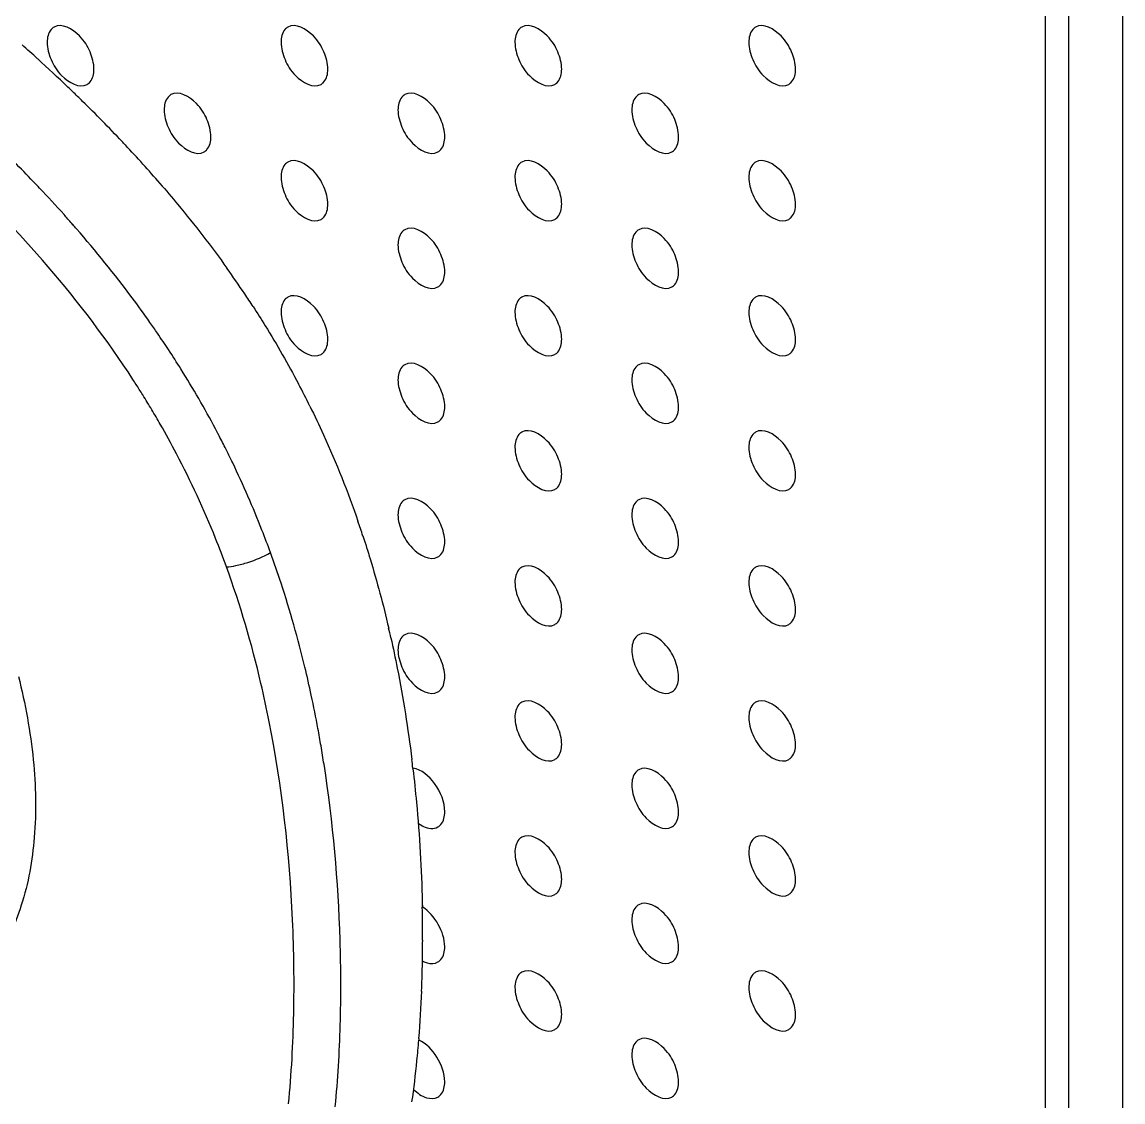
# Model space of a CAD drawing. Header units: millimetres. Extents: x 0 to 1189, y 0 to 841.
# Drawn here: x 181.34 to 214.63, y 343.89 to 376.54 of the extents above; entities that cross this region are included whole.
import ezdxf

# ---------------------------------------------------------------- set-up
doc = ezdxf.new("R2010")
doc.units = ezdxf.units.MM
doc.header["$LTSCALE"] = 65.395
doc.layers.get('0').update_dxf_attribs({"linetype": 'CONTINUOUS'})
doc.layers.add('AXIS', color=7, linetype='CONTINUOUS')
doc.layers.add('SURFACES', color=7, linetype='CONTINUOUS')

msp = doc.modelspace()

# ---------------------------------------------------------------- linework, layer by layer
at = {"color": 7, "linetype": 'Continuous'}
for p, q in [((212.291, 225.46), (212.291, 500.621)), ((193.159, 353.975), (193.161, 353.959)), ((193.161, 353.974), (193.163, 353.958)), ((193.442, 349.92), (193.444, 349.783)), ((193.444, 349.919), (193.447, 349.781)), ((193.344, 345.808), (193.339, 345.757)), ((193.344, 345.808), (193.34, 345.756))]:
    msp.add_line(p, q, dxfattribs=at)
at = {"color": 9, "linetype": 'Continuous'}
for p, q in [((181.694, 371.705), (181.684, 371.716)), ((181.695, 371.708), (181.685, 371.718)), ((182.884, 370.407), (182.849, 370.446)), ((182.885, 370.41), (182.851, 370.449))]:
    msp.add_line(p, q, dxfattribs=at)
at = {"color": 7, "linetype": 'Continuous'}
for centre, radius, start, end in [((144.943, 334.93), 54.769, 47.6819, 48.3474), ((147.148, 337.348), 51.497, 46.2925, 47.6846), ((149.249, 339.566), 48.442, 46.0509, 46.2765), ((149.99, 340.333), 47.375, 45.5333, 46.0518), ((151.746, 342.114), 44.874, 43.3805, 45.5409), ((153.683, 343.972), 42.19, 43.143, 43.3538), ((154.982, 345.181), 40.416, 40.9329, 43.1513), ((161.677, 350.626), 31.781, 33.8365, 35.541), ((162.157, 350.949), 31.203, 32.9818, 33.8336), ((163.838, 351.945), 29.248, 26.3457, 27.8425), ((162.176, 351.315), 31.025, 18.1894, 19.054), ((158.457, 350.292), 34.884, 12.6335, 13.1309), ((151.217, 349.067), 42.23, 6.6733, 7.0418), ((148.742, 348.856), 44.714, 359.9064, 1.1857), ((150.345, 348.849), 43.112, 358.8652, 359.9114), ((152.979, 348.797), 40.477, 357.7927, 358.8657), ((156.459, 348.658), 36.995, 355.581, 357.7994), ((160.785, 348.342), 32.657, 354.365, 355.4595), ((163.861, 348.033), 29.565, 351.9362, 354.3741)]:
    msp.add_arc(centre, radius, start, end, dxfattribs=at)
at = {"color": 9, "linetype": 'Continuous'}
for centre, radius, start, end in [((149.812, 341.184), 44.139, 43.7712, 44.8502), ((151.013, 342.34), 42.472, 43.3934, 43.7466), ((152.482, 343.716), 40.459, 41.8648, 43.406), ((153.606, 344.726), 38.948, 41.3339, 41.8614), ((154.114, 345.174), 38.27, 41.0205, 41.255), ((159.205, 349.192), 31.782, 34.3638, 35.0857), ((159.483, 349.381), 31.445, 33.2763, 34.3646), ((160.242, 349.856), 29.156, 32.2926, 33.0014), ((160.483, 350.008), 28.871, 31.9009, 32.2921), ((160.818, 350.216), 28.477, 30.846, 31.9025), ((161.297, 350.502), 27.92, 29.807, 30.8454), ((161.362, 350.54), 27.844, 27.7013, 29.8057), ((161.065, 350.369), 29.58, 27.623, 27.9588), ((161.13, 350.403), 29.507, 26.7237, 27.6233), ((161.303, 350.49), 29.313, 25.7122, 26.724), ((159.898, 349.953), 30.818, 18.1899, 20.0087), ((154.456, 348.535), 36.445, 10.5017, 12.1157), ((153.138, 348.287), 37.786, 9.7018, 10.5063), ((152.149, 348.118), 38.789, 8.8657, 9.7016)]:
    msp.add_arc(centre, radius, start, end, dxfattribs=at)
for points, knots in [([(184.694, 365.736), (183.92, 366.928), (182.227, 369.158), (180.288, 371.172), (179.298, 372.117)], [0, 0, 0, 0, 0.509246, 1, 1, 1, 1]), ([(185.212, 367.46), (185.037, 367.709), (184.333, 368.682), (183.576, 369.616), (182.988, 370.292)], [0, 0, 0, 0, 0.253695, 1, 1, 1, 1]), ([(187.193, 364.237), (186.866, 364.853), (186.401, 365.659), (185.9, 366.441), (185.773, 366.635)], [0, 0, 0, 0, 0.750671, 1, 1, 1, 1]), ([(187.524, 360.066), (187.419, 360.355), (186.974, 361.519), (186.45, 362.653), (186.014, 363.484)], [0, 0, 0, 0, 0.247239, 1, 1, 1, 1]), ([(188.855, 360.497), (188.773, 360.725), (188.426, 361.642), (188.034, 362.542), (187.714, 363.208)], [0, 0, 0, 0, 0.247075, 1, 1, 1, 1]), ([(187.524, 360.066), (187.618, 360.069), (187.838, 360.104), (188.29, 360.229), (188.641, 360.373), (188.855, 360.497)], [0, 0, 0, 0, 0.200193, 0.471552, 1, 1, 1, 1]), ([(188.818, 355.383), (188.741, 355.771), (188.4, 357.355), (187.944, 358.915), (187.524, 360.066)], [0, 0, 0, 0, 0.243958, 1, 1, 1, 1]), ([(190.089, 356.184), (190.028, 356.469), (189.768, 357.61), (189.45, 358.738), (189.175, 359.573)], [0, 0, 0, 0, 0.248759, 1, 1, 1, 1]), ([(181.234, 356.753), (181.443, 355.924), (181.74, 354.31), (181.793, 351.966), (181.427, 349.887), (180.873, 348.671), (180.53, 348.156)], [0, 0, 0, 0, 0.289689, 0.554182, 0.790349, 1, 1, 1, 1]), ([(189.402, 343.827), (189.49, 344.733), (189.591, 346.591), (189.539, 350.459), (189.208, 353.412), (188.818, 355.383)], [0, 0, 0, 0, 0.235393, 0.480481, 1, 1, 1, 1]), ([(190.813, 343.743), (190.893, 344.562), (190.991, 346.242), (190.984, 349.703), (190.749, 352.339), (190.475, 354.096)], [0, 0, 0, 0, 0.237858, 0.485932, 1, 1, 1, 1])]:
    msp.add_open_spline(points, degree=3, knots=knots, dxfattribs=at)
at = {"color": 7, "linetype": 'Continuous'}
for points, knots in [([(185.515, 371.66), (185.696, 371.451), (186.4, 370.621), (187.066, 369.76), (187.538, 369.1)], [0, 0, 0, 0, 0.254601, 1, 1, 1, 1]), ([(188.331, 367.935), (188.455, 367.744), (188.937, 366.983), (189.386, 366.2), (189.7, 365.605)], [0, 0, 0, 0, 0.253075, 1, 1, 1, 1]), ([(190.048, 364.925), (190.189, 364.64), (190.729, 363.503), (191.195, 362.332), (191.501, 361.444)], [0, 0, 0, 0, 0.252828, 1, 1, 1, 1]), ([(191.651, 361), (191.726, 360.77), (192.017, 359.851), (192.265, 358.919), (192.429, 358.217)], [0, 0, 0, 0, 0.251191, 1, 1, 1, 1]), ([(192.496, 357.921), (192.565, 357.616), (192.821, 356.399), (193.014, 355.168), (193.129, 354.244)], [0, 0, 0, 0, 0.2514, 1, 1, 1, 1]), ([(193.163, 353.958), (193.202, 353.62), (193.343, 352.277), (193.42, 350.928), (193.444, 349.919)], [0, 0, 0, 0, 0.25276, 1, 1, 1, 1])]:
    msp.add_open_spline(points, degree=3, knots=knots, dxfattribs=at)
at = {"layer": 'AXIS', "color": 7, "linetype": 'Continuous'}
for points, knots in [([(183.519, 375.112), (183.519, 375.291), (183.412, 375.666), (183.1, 376.192), (182.546, 376.523), (182.311, 376.386)], [0, 0, 0, 0, 0.277753, 0.577543, 1, 1, 1, 1]), ([(190.59, 375.112), (190.59, 375.291), (190.483, 375.666), (190.171, 376.192), (189.617, 376.523), (189.382, 376.386)], [0, 0, 0, 0, 0.277753, 0.577543, 1, 1, 1, 1]), ([(197.661, 375.112), (197.661, 375.291), (197.555, 375.666), (197.242, 376.192), (196.688, 376.523), (196.453, 376.386)], [0, 0, 0, 0, 0.277753, 0.577543, 1, 1, 1, 1]), ([(204.732, 375.112), (204.732, 375.291), (204.626, 375.666), (204.313, 376.192), (203.759, 376.523), (203.524, 376.386)], [0, 0, 0, 0, 0.277753, 0.577543, 1, 1, 1, 1]), ([(182.311, 376.386), (182.278, 376.367), (182.143, 376.253), (182.104, 376.063), (182.104, 375.929)], [0, 0, 0, 0, 0.220867, 1, 1, 1, 1]), ([(189.382, 376.386), (189.349, 376.367), (189.214, 376.254), (189.175, 376.063), (189.175, 375.929)], [0, 0, 0, 0, 0.220867, 1, 1, 1, 1]), ([(196.453, 376.386), (196.42, 376.367), (196.286, 376.254), (196.247, 376.063), (196.247, 375.929)], [0, 0, 0, 0, 0.220867, 1, 1, 1, 1]), ([(203.524, 376.386), (203.491, 376.367), (203.357, 376.254), (203.318, 376.063), (203.318, 375.929)], [0, 0, 0, 0, 0.220867, 1, 1, 1, 1]), ([(182.104, 375.929), (182.104, 375.75), (182.211, 375.375), (182.523, 374.849), (183.077, 374.518), (183.312, 374.655)], [0, 0, 0, 0, 0.277753, 0.577543, 1, 1, 1, 1]), ([(189.175, 375.929), (189.175, 375.75), (189.282, 375.375), (189.594, 374.849), (190.148, 374.518), (190.383, 374.655)], [0, 0, 0, 0, 0.277753, 0.577543, 1, 1, 1, 1]), ([(196.247, 375.929), (196.247, 375.75), (196.353, 375.375), (196.665, 374.849), (197.219, 374.518), (197.454, 374.655)], [0, 0, 0, 0, 0.277753, 0.577543, 1, 1, 1, 1]), ([(203.318, 375.929), (203.318, 375.75), (203.424, 375.375), (203.736, 374.849), (204.29, 374.518), (204.525, 374.655)], [0, 0, 0, 0, 0.277753, 0.577543, 1, 1, 1, 1]), ([(183.312, 374.655), (183.345, 374.674), (183.48, 374.787), (183.519, 374.978), (183.519, 375.112)], [0, 0, 0, 0, 0.220867, 1, 1, 1, 1]), ([(190.383, 374.655), (190.416, 374.674), (190.551, 374.787), (190.59, 374.978), (190.59, 375.112)], [0, 0, 0, 0, 0.220867, 1, 1, 1, 1]), ([(197.454, 374.655), (197.487, 374.674), (197.622, 374.788), (197.661, 374.978), (197.661, 375.112)], [0, 0, 0, 0, 0.220867, 1, 1, 1, 1]), ([(204.525, 374.655), (204.558, 374.674), (204.693, 374.788), (204.732, 374.978), (204.732, 375.112)], [0, 0, 0, 0, 0.220867, 1, 1, 1, 1]), ([(185.846, 374.345), (185.813, 374.326), (185.679, 374.212), (185.64, 374.022), (185.64, 373.887)], [0, 0, 0, 0, 0.220867, 1, 1, 1, 1]), ([(187.054, 373.071), (187.054, 373.25), (186.948, 373.625), (186.635, 374.151), (186.081, 374.481), (185.846, 374.345)], [0, 0, 0, 0, 0.277753, 0.577543, 1, 1, 1, 1]), ([(192.917, 374.345), (192.885, 374.326), (192.75, 374.212), (192.711, 374.022), (192.711, 373.888)], [0, 0, 0, 0, 0.220867, 1, 1, 1, 1]), ([(194.125, 373.071), (194.125, 373.25), (194.019, 373.625), (193.706, 374.151), (193.153, 374.482), (192.917, 374.345)], [0, 0, 0, 0, 0.277753, 0.577543, 1, 1, 1, 1]), ([(199.988, 374.345), (199.956, 374.326), (199.821, 374.212), (199.782, 374.022), (199.782, 373.888)], [0, 0, 0, 0, 0.220867, 1, 1, 1, 1]), ([(201.196, 373.071), (201.196, 373.25), (201.09, 373.625), (200.777, 374.151), (200.224, 374.482), (199.988, 374.345)], [0, 0, 0, 0, 0.277753, 0.577543, 1, 1, 1, 1]), ([(185.64, 373.887), (185.64, 373.709), (185.746, 373.334), (186.059, 372.808), (186.613, 372.477), (186.848, 372.614)], [0, 0, 0, 0, 0.277753, 0.577543, 1, 1, 1, 1]), ([(192.711, 373.888), (192.711, 373.709), (192.817, 373.334), (193.13, 372.808), (193.684, 372.477), (193.919, 372.614)], [0, 0, 0, 0, 0.277753, 0.577543, 1, 1, 1, 1]), ([(199.782, 373.888), (199.782, 373.709), (199.888, 373.334), (200.201, 372.808), (200.755, 372.477), (200.99, 372.614)], [0, 0, 0, 0, 0.277753, 0.577543, 1, 1, 1, 1]), ([(186.848, 372.614), (186.881, 372.633), (187.015, 372.746), (187.054, 372.937), (187.054, 373.071)], [0, 0, 0, 0, 0.220867, 1, 1, 1, 1]), ([(193.919, 372.614), (193.952, 372.633), (194.086, 372.746), (194.125, 372.937), (194.125, 373.071)], [0, 0, 0, 0, 0.220867, 1, 1, 1, 1]), ([(200.99, 372.614), (201.023, 372.633), (201.157, 372.746), (201.196, 372.937), (201.196, 373.071)], [0, 0, 0, 0, 0.220867, 1, 1, 1, 1]), ([(189.382, 372.304), (189.349, 372.285), (189.214, 372.171), (189.175, 371.98), (189.175, 371.846)], [0, 0, 0, 0, 0.220867, 1, 1, 1, 1]), ([(190.59, 371.03), (190.59, 371.209), (190.483, 371.583), (190.171, 372.11), (189.617, 372.44), (189.382, 372.304)], [0, 0, 0, 0, 0.277753, 0.577543, 1, 1, 1, 1]), ([(196.453, 372.304), (196.42, 372.285), (196.286, 372.171), (196.247, 371.98), (196.247, 371.846)], [0, 0, 0, 0, 0.220867, 1, 1, 1, 1]), ([(197.661, 371.03), (197.661, 371.209), (197.555, 371.583), (197.242, 372.11), (196.688, 372.44), (196.453, 372.304)], [0, 0, 0, 0, 0.277753, 0.577543, 1, 1, 1, 1]), ([(203.524, 372.304), (203.491, 372.285), (203.357, 372.171), (203.318, 371.98), (203.318, 371.846)], [0, 0, 0, 0, 0.220867, 1, 1, 1, 1]), ([(204.732, 371.03), (204.732, 371.209), (204.626, 371.583), (204.313, 372.11), (203.759, 372.44), (203.524, 372.304)], [0, 0, 0, 0, 0.277753, 0.577543, 1, 1, 1, 1]), ([(189.175, 371.846), (189.175, 371.667), (189.282, 371.293), (189.594, 370.766), (190.148, 370.436), (190.383, 370.572)], [0, 0, 0, 0, 0.277753, 0.577543, 1, 1, 1, 1]), ([(196.247, 371.846), (196.247, 371.668), (196.353, 371.293), (196.665, 370.766), (197.219, 370.436), (197.454, 370.572)], [0, 0, 0, 0, 0.277753, 0.577543, 1, 1, 1, 1]), ([(203.318, 371.846), (203.318, 371.668), (203.424, 371.293), (203.736, 370.766), (204.29, 370.436), (204.525, 370.573)], [0, 0, 0, 0, 0.277753, 0.577543, 1, 1, 1, 1]), ([(190.383, 370.572), (190.416, 370.591), (190.551, 370.705), (190.59, 370.896), (190.59, 371.03)], [0, 0, 0, 0, 0.220867, 1, 1, 1, 1]), ([(197.454, 370.572), (197.487, 370.592), (197.622, 370.705), (197.661, 370.896), (197.661, 371.03)], [0, 0, 0, 0, 0.220867, 1, 1, 1, 1]), ([(204.525, 370.573), (204.558, 370.592), (204.693, 370.705), (204.732, 370.896), (204.732, 371.03)], [0, 0, 0, 0, 0.220867, 1, 1, 1, 1]), ([(192.917, 370.262), (192.885, 370.243), (192.75, 370.13), (192.711, 369.939), (192.711, 369.805)], [0, 0, 0, 0, 0.220867, 1, 1, 1, 1]), ([(194.125, 368.989), (194.125, 369.167), (194.019, 369.542), (193.706, 370.068), (193.153, 370.399), (192.917, 370.262)], [0, 0, 0, 0, 0.277753, 0.577543, 1, 1, 1, 1]), ([(199.988, 370.262), (199.956, 370.243), (199.821, 370.13), (199.782, 369.939), (199.782, 369.805)], [0, 0, 0, 0, 0.220867, 1, 1, 1, 1]), ([(201.196, 368.989), (201.196, 369.167), (201.09, 369.542), (200.777, 370.069), (200.224, 370.399), (199.988, 370.262)], [0, 0, 0, 0, 0.277753, 0.577543, 1, 1, 1, 1]), ([(192.711, 369.805), (192.711, 369.626), (192.817, 369.251), (193.13, 368.725), (193.684, 368.395), (193.919, 368.531)], [0, 0, 0, 0, 0.277753, 0.577543, 1, 1, 1, 1]), ([(199.782, 369.805), (199.782, 369.626), (199.888, 369.252), (200.201, 368.725), (200.755, 368.395), (200.99, 368.531)], [0, 0, 0, 0, 0.277753, 0.577543, 1, 1, 1, 1]), ([(193.919, 368.531), (193.952, 368.55), (194.086, 368.664), (194.125, 368.854), (194.125, 368.989)], [0, 0, 0, 0, 0.220867, 1, 1, 1, 1]), ([(200.99, 368.531), (201.023, 368.55), (201.157, 368.664), (201.196, 368.854), (201.196, 368.989)], [0, 0, 0, 0, 0.220867, 1, 1, 1, 1]), ([(189.382, 368.221), (189.349, 368.202), (189.214, 368.089), (189.175, 367.898), (189.175, 367.764)], [0, 0, 0, 0, 0.220867, 1, 1, 1, 1]), ([(190.59, 366.947), (190.59, 367.126), (190.483, 367.501), (190.171, 368.027), (189.617, 368.358), (189.382, 368.221)], [0, 0, 0, 0, 0.277753, 0.577543, 1, 1, 1, 1]), ([(196.453, 368.221), (196.42, 368.202), (196.286, 368.089), (196.247, 367.898), (196.247, 367.764)], [0, 0, 0, 0, 0.220867, 1, 1, 1, 1]), ([(197.661, 366.947), (197.661, 367.126), (197.555, 367.501), (197.242, 368.027), (196.688, 368.358), (196.453, 368.221)], [0, 0, 0, 0, 0.277753, 0.577543, 1, 1, 1, 1]), ([(203.524, 368.221), (203.491, 368.202), (203.357, 368.089), (203.318, 367.898), (203.318, 367.764)], [0, 0, 0, 0, 0.220867, 1, 1, 1, 1]), ([(204.732, 366.947), (204.732, 367.126), (204.626, 367.501), (204.313, 368.027), (203.759, 368.358), (203.524, 368.221)], [0, 0, 0, 0, 0.277753, 0.577543, 1, 1, 1, 1]), ([(189.175, 367.764), (189.175, 367.585), (189.282, 367.21), (189.594, 366.684), (190.148, 366.353), (190.383, 366.49)], [0, 0, 0, 0, 0.277753, 0.577543, 1, 1, 1, 1]), ([(196.247, 367.764), (196.247, 367.585), (196.353, 367.21), (196.665, 366.684), (197.219, 366.353), (197.454, 366.49)], [0, 0, 0, 0, 0.277753, 0.577543, 1, 1, 1, 1]), ([(203.318, 367.764), (203.318, 367.585), (203.424, 367.21), (203.736, 366.684), (204.29, 366.353), (204.525, 366.49)], [0, 0, 0, 0, 0.277753, 0.577543, 1, 1, 1, 1]), ([(190.383, 366.49), (190.416, 366.509), (190.551, 366.622), (190.59, 366.813), (190.59, 366.947)], [0, 0, 0, 0, 0.220867, 1, 1, 1, 1]), ([(197.454, 366.49), (197.487, 366.509), (197.622, 366.623), (197.661, 366.813), (197.661, 366.947)], [0, 0, 0, 0, 0.220867, 1, 1, 1, 1]), ([(204.525, 366.49), (204.558, 366.509), (204.693, 366.623), (204.732, 366.813), (204.732, 366.947)], [0, 0, 0, 0, 0.220867, 1, 1, 1, 1]), ([(192.917, 366.18), (192.885, 366.161), (192.75, 366.047), (192.711, 365.857), (192.711, 365.723)], [0, 0, 0, 0, 0.220867, 1, 1, 1, 1]), ([(194.125, 364.906), (194.125, 365.085), (194.019, 365.46), (193.706, 365.986), (193.153, 366.317), (192.917, 366.18)], [0, 0, 0, 0, 0.277753, 0.577543, 1, 1, 1, 1]), ([(199.988, 366.18), (199.956, 366.161), (199.821, 366.047), (199.782, 365.857), (199.782, 365.723)], [0, 0, 0, 0, 0.220867, 1, 1, 1, 1]), ([(201.196, 364.906), (201.196, 365.085), (201.09, 365.46), (200.777, 365.986), (200.224, 366.317), (199.988, 366.18)], [0, 0, 0, 0, 0.277753, 0.577543, 1, 1, 1, 1]), ([(192.711, 365.723), (192.711, 365.544), (192.817, 365.169), (193.13, 364.643), (193.684, 364.312), (193.919, 364.449)], [0, 0, 0, 0, 0.277753, 0.577543, 1, 1, 1, 1]), ([(199.782, 365.723), (199.782, 365.544), (199.888, 365.169), (200.201, 364.643), (200.755, 364.312), (200.99, 364.449)], [0, 0, 0, 0, 0.277753, 0.577543, 1, 1, 1, 1]), ([(193.919, 364.449), (193.952, 364.468), (194.086, 364.581), (194.125, 364.772), (194.125, 364.906)], [0, 0, 0, 0, 0.220867, 1, 1, 1, 1]), ([(200.99, 364.449), (201.023, 364.468), (201.157, 364.581), (201.196, 364.772), (201.196, 364.906)], [0, 0, 0, 0, 0.220867, 1, 1, 1, 1]), ([(197.661, 362.865), (197.661, 363.044), (197.555, 363.418), (197.242, 363.945), (196.688, 364.275), (196.453, 364.139)], [0, 0, 0, 0, 0.277753, 0.577543, 1, 1, 1, 1]), ([(204.732, 362.865), (204.732, 363.044), (204.626, 363.418), (204.313, 363.945), (203.759, 364.275), (203.524, 364.139)], [0, 0, 0, 0, 0.277753, 0.577543, 1, 1, 1, 1]), ([(196.453, 364.139), (196.42, 364.12), (196.286, 364.006), (196.247, 363.815), (196.247, 363.681)], [0, 0, 0, 0, 0.220867, 1, 1, 1, 1]), ([(203.524, 364.139), (203.491, 364.12), (203.357, 364.006), (203.318, 363.815), (203.318, 363.681)], [0, 0, 0, 0, 0.220867, 1, 1, 1, 1]), ([(196.247, 363.681), (196.247, 363.503), (196.353, 363.128), (196.665, 362.601), (197.219, 362.271), (197.454, 362.407)], [0, 0, 0, 0, 0.277753, 0.577543, 1, 1, 1, 1]), ([(203.318, 363.681), (203.318, 363.503), (203.424, 363.128), (203.736, 362.601), (204.29, 362.271), (204.525, 362.408)], [0, 0, 0, 0, 0.277753, 0.577543, 1, 1, 1, 1]), ([(197.454, 362.407), (197.487, 362.427), (197.622, 362.54), (197.661, 362.731), (197.661, 362.865)], [0, 0, 0, 0, 0.220867, 1, 1, 1, 1]), ([(204.525, 362.408), (204.558, 362.427), (204.693, 362.54), (204.732, 362.731), (204.732, 362.865)], [0, 0, 0, 0, 0.220867, 1, 1, 1, 1]), ([(194.125, 360.824), (194.125, 361.002), (194.019, 361.377), (193.706, 361.903), (193.153, 362.234), (192.917, 362.097)], [0, 0, 0, 0, 0.277753, 0.577543, 1, 1, 1, 1]), ([(201.196, 360.824), (201.196, 361.002), (201.09, 361.377), (200.777, 361.903), (200.224, 362.234), (199.988, 362.097)], [0, 0, 0, 0, 0.277753, 0.577543, 1, 1, 1, 1]), ([(192.917, 362.097), (192.885, 362.078), (192.75, 361.965), (192.711, 361.774), (192.711, 361.64)], [0, 0, 0, 0, 0.220867, 1, 1, 1, 1]), ([(199.988, 362.097), (199.956, 362.078), (199.821, 361.965), (199.782, 361.774), (199.782, 361.64)], [0, 0, 0, 0, 0.220867, 1, 1, 1, 1]), ([(192.711, 361.64), (192.711, 361.461), (192.817, 361.086), (193.13, 360.56), (193.684, 360.23), (193.919, 360.366)], [0, 0, 0, 0, 0.277753, 0.577543, 1, 1, 1, 1]), ([(199.782, 361.64), (199.782, 361.461), (199.888, 361.087), (200.201, 360.56), (200.755, 360.23), (200.99, 360.366)], [0, 0, 0, 0, 0.277753, 0.577543, 1, 1, 1, 1]), ([(193.919, 360.366), (193.952, 360.385), (194.086, 360.499), (194.125, 360.689), (194.125, 360.824)], [0, 0, 0, 0, 0.220867, 1, 1, 1, 1]), ([(200.99, 360.366), (201.023, 360.385), (201.157, 360.499), (201.196, 360.689), (201.196, 360.824)], [0, 0, 0, 0, 0.220867, 1, 1, 1, 1]), ([(197.661, 358.782), (197.661, 358.961), (197.555, 359.336), (197.242, 359.862), (196.688, 360.193), (196.453, 360.056)], [0, 0, 0, 0, 0.277753, 0.577543, 1, 1, 1, 1]), ([(204.732, 358.782), (204.732, 358.961), (204.626, 359.336), (204.313, 359.862), (203.759, 360.193), (203.524, 360.056)], [0, 0, 0, 0, 0.277753, 0.577543, 1, 1, 1, 1]), ([(196.453, 360.056), (196.42, 360.037), (196.286, 359.924), (196.247, 359.733), (196.247, 359.599)], [0, 0, 0, 0, 0.220867, 1, 1, 1, 1]), ([(203.524, 360.056), (203.491, 360.037), (203.357, 359.924), (203.318, 359.733), (203.318, 359.599)], [0, 0, 0, 0, 0.220867, 1, 1, 1, 1]), ([(196.247, 359.599), (196.247, 359.42), (196.353, 359.045), (196.665, 358.519), (197.219, 358.188), (197.454, 358.325)], [0, 0, 0, 0, 0.277753, 0.577543, 1, 1, 1, 1]), ([(203.318, 359.599), (203.318, 359.42), (203.424, 359.045), (203.736, 358.519), (204.29, 358.188), (204.525, 358.325)], [0, 0, 0, 0, 0.277753, 0.577543, 1, 1, 1, 1]), ([(197.454, 358.325), (197.487, 358.344), (197.622, 358.458), (197.661, 358.648), (197.661, 358.782)], [0, 0, 0, 0, 0.220867, 1, 1, 1, 1]), ([(204.525, 358.325), (204.558, 358.344), (204.693, 358.458), (204.732, 358.648), (204.732, 358.782)], [0, 0, 0, 0, 0.220867, 1, 1, 1, 1]), ([(192.917, 358.015), (192.885, 357.996), (192.75, 357.882), (192.711, 357.692), (192.711, 357.558)], [0, 0, 0, 0, 0.220867, 1, 1, 1, 1]), ([(194.125, 356.741), (194.125, 356.92), (194.019, 357.295), (193.706, 357.821), (193.153, 358.152), (192.917, 358.015)], [0, 0, 0, 0, 0.277753, 0.577543, 1, 1, 1, 1]), ([(199.988, 358.015), (199.956, 357.996), (199.821, 357.882), (199.782, 357.692), (199.782, 357.558)], [0, 0, 0, 0, 0.220867, 1, 1, 1, 1]), ([(201.196, 356.741), (201.196, 356.92), (201.09, 357.295), (200.777, 357.821), (200.224, 358.152), (199.988, 358.015)], [0, 0, 0, 0, 0.277753, 0.577543, 1, 1, 1, 1]), ([(192.711, 357.558), (192.711, 357.379), (192.817, 357.004), (193.13, 356.478), (193.684, 356.147), (193.919, 356.284)], [0, 0, 0, 0, 0.277753, 0.577543, 1, 1, 1, 1]), ([(199.782, 357.558), (199.782, 357.379), (199.888, 357.004), (200.201, 356.478), (200.755, 356.147), (200.99, 356.284)], [0, 0, 0, 0, 0.277753, 0.577543, 1, 1, 1, 1]), ([(193.919, 356.284), (193.952, 356.303), (194.086, 356.416), (194.125, 356.607), (194.125, 356.741)], [0, 0, 0, 0, 0.220867, 1, 1, 1, 1]), ([(200.99, 356.284), (201.023, 356.303), (201.157, 356.416), (201.196, 356.607), (201.196, 356.741)], [0, 0, 0, 0, 0.220867, 1, 1, 1, 1]), ([(196.453, 355.974), (196.42, 355.955), (196.286, 355.841), (196.247, 355.65), (196.247, 355.516)], [0, 0, 0, 0, 0.220867, 1, 1, 1, 1]), ([(197.661, 354.7), (197.661, 354.879), (197.555, 355.253), (197.242, 355.78), (196.688, 356.11), (196.453, 355.974)], [0, 0, 0, 0, 0.277753, 0.577543, 1, 1, 1, 1]), ([(203.524, 355.974), (203.491, 355.955), (203.357, 355.841), (203.318, 355.65), (203.318, 355.516)], [0, 0, 0, 0, 0.220867, 1, 1, 1, 1]), ([(204.732, 354.7), (204.732, 354.879), (204.626, 355.253), (204.313, 355.78), (203.759, 356.11), (203.524, 355.974)], [0, 0, 0, 0, 0.277753, 0.577543, 1, 1, 1, 1]), ([(196.247, 355.516), (196.247, 355.338), (196.353, 354.963), (196.665, 354.436), (197.219, 354.106), (197.454, 354.242)], [0, 0, 0, 0, 0.277753, 0.577543, 1, 1, 1, 1]), ([(203.318, 355.516), (203.318, 355.338), (203.424, 354.963), (203.736, 354.436), (204.29, 354.106), (204.525, 354.242)], [0, 0, 0, 0, 0.277753, 0.577543, 1, 1, 1, 1]), ([(197.454, 354.242), (197.487, 354.262), (197.622, 354.375), (197.661, 354.566), (197.661, 354.7)], [0, 0, 0, 0, 0.220867, 1, 1, 1, 1]), ([(204.525, 354.242), (204.558, 354.262), (204.693, 354.375), (204.732, 354.566), (204.732, 354.7)], [0, 0, 0, 0, 0.220867, 1, 1, 1, 1]), ([(194.125, 352.659), (194.125, 352.961), (193.9, 353.513), (193.425, 353.944), (193.159, 353.976)], [0, 0, 0, 0, 0.530167, 1, 1, 1, 1]), ([(199.988, 353.932), (199.956, 353.913), (199.821, 353.8), (199.782, 353.609), (199.782, 353.475)], [0, 0, 0, 0, 0.220867, 1, 1, 1, 1]), ([(201.196, 352.659), (201.196, 352.837), (201.09, 353.212), (200.777, 353.738), (200.224, 354.069), (199.988, 353.932)], [0, 0, 0, 0, 0.277753, 0.577543, 1, 1, 1, 1]), ([(199.782, 353.475), (199.782, 353.296), (199.888, 352.922), (200.201, 352.395), (200.755, 352.065), (200.99, 352.201)], [0, 0, 0, 0, 0.277753, 0.577543, 1, 1, 1, 1]), ([(193.919, 352.201), (193.952, 352.22), (194.086, 352.334), (194.125, 352.524), (194.125, 352.659)], [0, 0, 0, 0, 0.220867, 1, 1, 1, 1]), ([(200.99, 352.201), (201.023, 352.22), (201.157, 352.334), (201.196, 352.524), (201.196, 352.659)], [0, 0, 0, 0, 0.220867, 1, 1, 1, 1]), ([(193.32, 352.315), (193.371, 352.277), (193.544, 352.166), (193.793, 352.128), (193.919, 352.201)], [0, 0, 0, 0, 0.304523, 1, 1, 1, 1]), ([(196.453, 351.891), (196.42, 351.872), (196.286, 351.759), (196.247, 351.568), (196.247, 351.434)], [0, 0, 0, 0, 0.220867, 1, 1, 1, 1]), ([(197.661, 350.617), (197.661, 350.796), (197.555, 351.171), (197.242, 351.697), (196.688, 352.028), (196.453, 351.891)], [0, 0, 0, 0, 0.277753, 0.577543, 1, 1, 1, 1]), ([(203.524, 351.891), (203.491, 351.872), (203.357, 351.759), (203.318, 351.568), (203.318, 351.434)], [0, 0, 0, 0, 0.220867, 1, 1, 1, 1]), ([(204.732, 350.617), (204.732, 350.796), (204.626, 351.171), (204.313, 351.697), (203.759, 352.028), (203.524, 351.891)], [0, 0, 0, 0, 0.277753, 0.577543, 1, 1, 1, 1]), ([(196.247, 351.434), (196.247, 351.255), (196.353, 350.88), (196.665, 350.354), (197.219, 350.023), (197.454, 350.16)], [0, 0, 0, 0, 0.277753, 0.577543, 1, 1, 1, 1]), ([(203.318, 351.434), (203.318, 351.255), (203.424, 350.88), (203.736, 350.354), (204.29, 350.023), (204.525, 350.16)], [0, 0, 0, 0, 0.277753, 0.577543, 1, 1, 1, 1]), ([(197.454, 350.16), (197.487, 350.179), (197.622, 350.293), (197.661, 350.483), (197.661, 350.617)], [0, 0, 0, 0, 0.220867, 1, 1, 1, 1]), ([(204.525, 350.16), (204.558, 350.179), (204.693, 350.293), (204.732, 350.483), (204.732, 350.617)], [0, 0, 0, 0, 0.220867, 1, 1, 1, 1]), ([(201.196, 348.576), (201.196, 348.755), (201.09, 349.13), (200.777, 349.656), (200.224, 349.987), (199.988, 349.85)], [0, 0, 0, 0, 0.277753, 0.577543, 1, 1, 1, 1]), ([(194.125, 348.576), (194.125, 348.813), (193.966, 349.282), (193.647, 349.66), (193.444, 349.785)], [0, 0, 0, 0, 0.497758, 1, 1, 1, 1]), ([(199.988, 349.85), (199.956, 349.831), (199.821, 349.717), (199.782, 349.527), (199.782, 349.393)], [0, 0, 0, 0, 0.220867, 1, 1, 1, 1]), ([(199.782, 349.393), (199.782, 349.214), (199.888, 348.839), (200.201, 348.313), (200.755, 347.982), (200.99, 348.119)], [0, 0, 0, 0, 0.277753, 0.577543, 1, 1, 1, 1]), ([(193.919, 348.119), (193.952, 348.138), (194.086, 348.251), (194.125, 348.442), (194.125, 348.576)], [0, 0, 0, 0, 0.220867, 1, 1, 1, 1]), ([(200.99, 348.119), (201.023, 348.138), (201.157, 348.251), (201.196, 348.442), (201.196, 348.576)], [0, 0, 0, 0, 0.220867, 1, 1, 1, 1]), ([(193.472, 348.139), (193.511, 348.12), (193.651, 348.062), (193.825, 348.064), (193.919, 348.119)], [0, 0, 0, 0, 0.290299, 1, 1, 1, 1]), ([(197.661, 346.535), (197.661, 346.714), (197.555, 347.088), (197.242, 347.615), (196.688, 347.945), (196.453, 347.809)], [0, 0, 0, 0, 0.277753, 0.577543, 1, 1, 1, 1]), ([(204.732, 346.535), (204.732, 346.714), (204.626, 347.088), (204.313, 347.615), (203.759, 347.945), (203.524, 347.809)], [0, 0, 0, 0, 0.277753, 0.577543, 1, 1, 1, 1]), ([(196.453, 347.809), (196.42, 347.79), (196.286, 347.676), (196.247, 347.485), (196.247, 347.351)], [0, 0, 0, 0, 0.220867, 1, 1, 1, 1]), ([(203.524, 347.809), (203.491, 347.79), (203.357, 347.676), (203.318, 347.485), (203.318, 347.351)], [0, 0, 0, 0, 0.220867, 1, 1, 1, 1]), ([(196.247, 347.351), (196.247, 347.173), (196.353, 346.798), (196.665, 346.271), (197.219, 345.941), (197.454, 346.077)], [0, 0, 0, 0, 0.277753, 0.577543, 1, 1, 1, 1]), ([(203.318, 347.351), (203.318, 347.173), (203.424, 346.798), (203.736, 346.271), (204.29, 345.941), (204.525, 346.077)], [0, 0, 0, 0, 0.277753, 0.577543, 1, 1, 1, 1]), ([(197.454, 346.077), (197.487, 346.097), (197.622, 346.21), (197.661, 346.401), (197.661, 346.535)], [0, 0, 0, 0, 0.220867, 1, 1, 1, 1]), ([(204.525, 346.077), (204.558, 346.097), (204.693, 346.21), (204.732, 346.401), (204.732, 346.535)], [0, 0, 0, 0, 0.220867, 1, 1, 1, 1]), ([(201.196, 344.494), (201.196, 344.672), (201.09, 345.047), (200.777, 345.573), (200.224, 345.904), (199.988, 345.767)], [0, 0, 0, 0, 0.277753, 0.577543, 1, 1, 1, 1]), ([(194.125, 344.494), (194.125, 344.754), (193.94, 345.258), (193.569, 345.656), (193.339, 345.759)], [0, 0, 0, 0, 0.50787, 1, 1, 1, 1]), ([(199.988, 345.767), (199.956, 345.748), (199.821, 345.635), (199.782, 345.444), (199.782, 345.31)], [0, 0, 0, 0, 0.220867, 1, 1, 1, 1]), ([(199.782, 345.31), (199.782, 345.131), (199.888, 344.757), (200.201, 344.23), (200.755, 343.9), (200.99, 344.036)], [0, 0, 0, 0, 0.277753, 0.577543, 1, 1, 1, 1]), ([(193.184, 344.267), (193.295, 344.158), (193.514, 343.987), (193.82, 343.979), (193.919, 344.036)], [0, 0, 0, 0, 0.575221, 1, 1, 1, 1]), ([(193.919, 344.036), (193.952, 344.055), (194.086, 344.169), (194.125, 344.359), (194.125, 344.494)], [0, 0, 0, 0, 0.220867, 1, 1, 1, 1]), ([(200.99, 344.036), (201.023, 344.055), (201.157, 344.169), (201.196, 344.359), (201.196, 344.494)], [0, 0, 0, 0, 0.220867, 1, 1, 1, 1])]:
    msp.add_open_spline(points, degree=3, knots=knots, dxfattribs=at)
at = {"layer": 'SURFACES', "color": 7, "linetype": 'Continuous'}
for p, q in [((214.631, 222.476), (214.631, 503.353)), ((212.998, 223.419), (212.998, 501.029))]:
    msp.add_line(p, q, dxfattribs=at)

doc.saveas('drawing.dxf')
